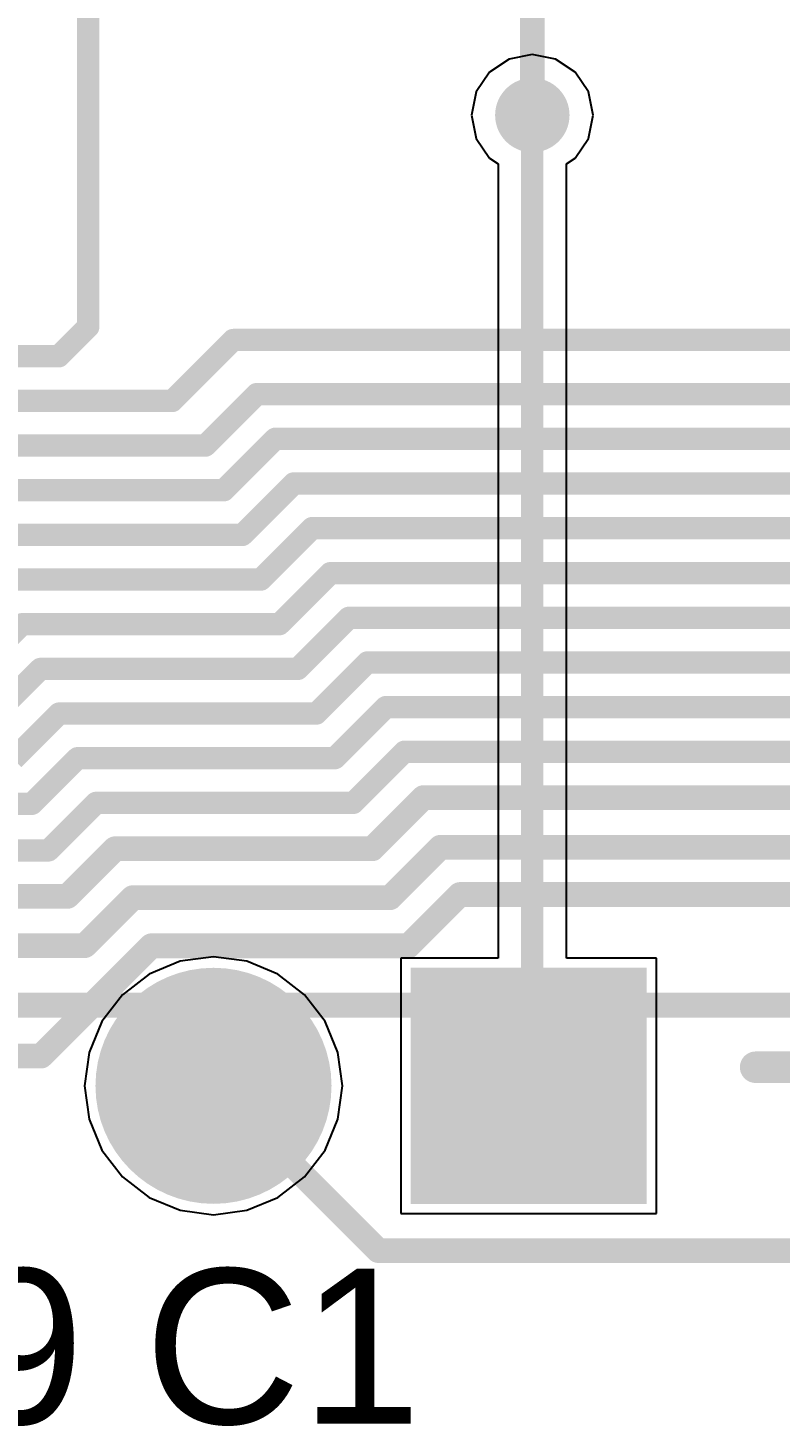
# Model space of a CAD drawing. Header units: inches. Extents: x 0 to 7.57, y 0 to 3.51.
# Drawn here: x 2.7809 to 3.0196, y 0.8113 to 1.255 of the extents above; entities that cross this region are included whole.
import ezdxf

# ---------------------------------------------------------------- set-up
doc = ezdxf.new("R2010")
doc.units = ezdxf.units.IN
doc.header["$MEASUREMENT"] = 0
for name, color, linetype in [('Bottom Courtyard', 56, 'Continuous'), ('Bottom Overlay', 54, 'Continuous'), ('Bottom Solder', 6, 'Continuous'), ('L1', 1, 'Continuous'), ('L2', 5, 'Continuous'), ('Multi-Layer', 9, 'Continuous'), ('Pad Holes', 156, 'Continuous'), ('Top Overlay', 2, 'Continuous'), ('Top Solder', 216, 'Continuous'), ('Via Holes', 16, 'Continuous')]:
    doc.layers.add(name, color=color, linetype=linetype)
doc.styles.add('Arial', font='', dxfattribs={"height": 0.2})
doc.styles.get('Arial').set_extended_font_data('Arial')

# ---------------------------------------------------------------- blocks, each defined once
blk = doc.blocks.new('FMC_160LCD_V2_B_46')
at = {"layer": 'Bottom Solder'}
blk.add_hatch(color=6, dxfattribs=at).paths.add_polyline_path([(-1.01254, 0.77172), (-1.01254, 0.69679), (-1.08746, 0.69679), (-1.08746, 0.77172)])
h = blk.add_hatch(color=6, dxfattribs=at)
edge = h.paths.add_edge_path()
edge.add_arc((-0.95, 0.73425), 0.03746, 0, 360)
at = {"layer": 'L1'}
blk.add_hatch(color=1, dxfattribs=at).paths.add_polyline_path([(-1.01654, 0.76772), (-1.01654, 0.70079), (-1.08346, 0.70079), (-1.08346, 0.76772)])
h = blk.add_hatch(color=1, dxfattribs=at)
edge = h.paths.add_edge_path()
edge.add_arc((-0.95, 0.73425), 0.03346, 0, 360)
at = {"layer": 'L2'}
blk.add_hatch(color=5, dxfattribs=at).paths.add_polyline_path([(-1.01654, 0.76772), (-1.01654, 0.70079), (-1.08346, 0.70079), (-1.08346, 0.76772)])
h = blk.add_hatch(color=5, dxfattribs=at)
edge = h.paths.add_edge_path()
edge.add_arc((-0.95, 0.73425), 0.03346, 0, 360)
at = {"layer": 'Multi-Layer'}
blk.add_hatch(color=9, dxfattribs=at).paths.add_polyline_path([(-1.01654, 0.76772), (-1.01654, 0.70079), (-1.08346, 0.70079), (-1.08346, 0.76772)])
h = blk.add_hatch(color=9, dxfattribs=at)
edge = h.paths.add_edge_path()
edge.add_arc((-0.95, 0.73425), 0.03346, 0, 360)
at = {"layer": 'Pad Holes'}
h = blk.add_hatch(color=7, dxfattribs=at)
edge = h.paths.add_edge_path()
edge.add_arc((-1.05, 0.73425), 0.02165, 0, 360)
h = blk.add_hatch(color=7, dxfattribs=at)
edge = h.paths.add_edge_path()
edge.add_arc((-0.95, 0.73425), 0.02165, 0, 360)
at = {"layer": 'Top Solder'}
blk.add_hatch(color=216, dxfattribs=at).paths.add_polyline_path([(-1.01254, 0.77172), (-1.01254, 0.69679), (-1.08746, 0.69679), (-1.08746, 0.77172)])
h = blk.add_hatch(color=216, dxfattribs=at)
edge = h.paths.add_edge_path()
edge.add_arc((-0.95, 0.73425), 0.03746, 0, 360)
at = {"layer": 'Bottom Overlay'}
blk.add_lwpolyline([(-1.12205, 0.72835, 0.01, 0.01, 0), (-1.26, 0.72835, 0.01, 0.01, 0)], format="xyseb", dxfattribs=at)
blk.add_lwpolyline([(-1.12455, 0.72835, 0.005, 0.005, 1), (-1.11955, 0.72835, 0.005, 0.005, 1)], format="xyseb", close=True, dxfattribs=at)
blk = doc.blocks.new('BACKLIGHT_B_52')
at = {"layer": 'Bottom Courtyard'}
blk.add_lwpolyline([(1.41732, 0.70866, 0.00787, 0.00787, 0), (-1.41732, 0.70866, 0.00787, 0.00787, 0)], format="xyseb", dxfattribs=at)

msp = doc.modelspace()

# ---------------------------------------------------------------- hatches: boundary and pattern name
at = {"layer": 'Bottom Solder'}
h = msp.add_hatch(color=6, dxfattribs=at)
edge = h.paths.add_edge_path()
edge.add_arc((2.94094, 1.22736), 0.00991, 0, 360)
at = {"layer": 'L1'}
h = msp.add_hatch(color=1, dxfattribs=at)
edge = h.paths.add_edge_path()
edge.add_arc((2.94094, 1.22736), 0.01181, 0, 360)
at = {"layer": 'L2'}
h = msp.add_hatch(color=5, dxfattribs=at)
edge = h.paths.add_edge_path()
edge.add_arc((2.94094, 1.22736), 0.01181, 0, 360)
at = {"layer": 'Top Solder'}
h = msp.add_hatch(color=216, dxfattribs=at)
edge = h.paths.add_edge_path()
edge.add_arc((2.94094, 1.22736), 0.00991, 0, 360)
at = {"layer": 'Via Holes'}
h = msp.add_hatch(color=7, dxfattribs=at)
edge = h.paths.add_edge_path()
edge.add_arc((2.94094, 1.22736), 0.00591, 0, 360)

# ---------------------------------------------------------------- linework, layer by layer
at = {"layer": 'L1'}
for points in [[(2.94094, 1.22736, 0.00787, 0.00787, 0), (2.94094, 1.72041, 0.00787, 0.00787, 0)], [(2.8, 1.16015, 0.00709, 0.00709, 0), (2.8, 1.36593, 0.00709, 0.00709, 0)], [(2.79068, 1.15083, 0.00709, 0.00709, 0), (2.8, 1.16015, 0.00709, 0.00709, 0)], [(2.82665, 1.13665, 0.00709, 0.00709, 0), (2.846, 1.156, 0.00709, 0.00709, 0)], [(2.846, 1.156, 0.00709, 0.00709, 0), (3.13168, 1.156, 0.00709, 0.00709, 0)], [(2.74379, 1.15083, 0.00709, 0.00709, 0), (2.79068, 1.15083, 0.00709, 0.00709, 0)], [(2.83717, 1.12248, 0.00709, 0.00709, 0), (2.85351, 1.13883, 0.00709, 0.00709, 0)], [(2.85351, 1.13883, 0.00709, 0.00709, 0), (3.14725, 1.13883, 0.00709, 0.00709, 0)], [(2.74966, 1.13665, 0.00709, 0.00709, 0), (2.82665, 1.13665, 0.00709, 0.00709, 0)], [(2.84304, 1.10831, 0.00709, 0.00709, 0), (2.85938, 1.12465, 0.00709, 0.00709, 0)], [(2.85938, 1.12465, 0.00709, 0.00709, 0), (3.16183, 1.12465, 0.00709, 0.00709, 0)], [(2.75553, 1.12248, 0.00709, 0.00709, 0), (2.83717, 1.12248, 0.00709, 0.00709, 0)], [(2.84891, 1.09413, 0.00709, 0.00709, 0), (2.86525, 1.11048, 0.00709, 0.00709, 0)], [(2.86525, 1.11048, 0.00709, 0.00709, 0), (3.1774, 1.11048, 0.00709, 0.00709, 0)], [(2.7614, 1.10831, 0.00709, 0.00709, 0), (2.84304, 1.10831, 0.00709, 0.00709, 0)], [(2.76727, 1.09413, 0.00709, 0.00709, 0), (2.84891, 1.09413, 0.00709, 0.00709, 0)], [(2.85478, 1.07996, 0.00709, 0.00709, 0), (2.87113, 1.09631, 0.00709, 0.00709, 0)], [(2.87113, 1.09631, 0.00709, 0.00709, 0), (3.19297, 1.09631, 0.00709, 0.00709, 0)], [(2.77314, 1.07996, 0.00709, 0.00709, 0), (2.85478, 1.07996, 0.00709, 0.00709, 0)], [(2.86065, 1.06579, 0.00709, 0.00709, 0), (2.87686, 1.082, 0.00709, 0.00709, 0)], [(2.87686, 1.082, 0.00709, 0.00709, 0), (3.19871, 1.082, 0.00709, 0.00709, 0)], [(2.86652, 1.05161, 0.00709, 0.00709, 0), (2.88273, 1.06783, 0.00709, 0.00709, 0)], [(2.88273, 1.06783, 0.00709, 0.00709, 0), (3.20458, 1.06783, 0.00709, 0.00709, 0)], [(2.76453, 1.05131, 0.00709, 0.00709, 0), (2.77901, 1.06579, 0.00709, 0.00709, 0)], [(2.77901, 1.06579, 0.00709, 0.00709, 0), (2.86065, 1.06579, 0.00709, 0.00709, 0)], [(2.87239, 1.03744, 0.00709, 0.00709, 0), (2.8886, 1.05365, 0.00709, 0.00709, 0)], [(2.8886, 1.05365, 0.00709, 0.00709, 0), (3.21045, 1.05365, 0.00709, 0.00709, 0)], [(2.7704, 1.03713, 0.00709, 0.00709, 0), (2.78488, 1.05161, 0.00709, 0.00709, 0)], [(2.78488, 1.05161, 0.00709, 0.00709, 0), (2.86652, 1.05161, 0.00709, 0.00709, 0)], [(2.87826, 1.02327, 0.00709, 0.00709, 0), (2.89447, 1.03948, 0.00709, 0.00709, 0)], [(2.89447, 1.03948, 0.00709, 0.00709, 0), (3.21632, 1.03948, 0.00709, 0.00709, 0)], [(2.77627, 1.02296, 0.00709, 0.00709, 0), (2.79075, 1.03744, 0.00709, 0.00709, 0)], [(2.79075, 1.03744, 0.00709, 0.00709, 0), (2.87239, 1.03744, 0.00709, 0.00709, 0)], [(2.78214, 1.00879, 0.00709, 0.00709, 0), (2.79662, 1.02327, 0.00709, 0.00709, 0)], [(2.79662, 1.02327, 0.00709, 0.00709, 0), (2.87826, 1.02327, 0.00709, 0.00709, 0)], [(2.88413, 1.00909, 0.00709, 0.00709, 0), (2.90035, 1.02531, 0.00709, 0.00709, 0)], [(2.90035, 1.02531, 0.00709, 0.00709, 0), (3.22323, 1.02531, 0.00709, 0.00709, 0)], [(2.70454, 1.00879, 0.00709, 0.00709, 0), (2.78214, 1.00879, 0.00709, 0.00709, 0)], [(2.7874, 0.994, 0.00709, 0.00709, 0), (2.80249, 1.00909, 0.00709, 0.00709, 0)], [(2.80249, 1.00909, 0.00709, 0.00709, 0), (2.88413, 1.00909, 0.00709, 0.00709, 0)], [(2.89017, 0.99453, 0.00787, 0.00787, 0), (2.90638, 1.01074, 0.00787, 0.00787, 0)], [(2.90638, 1.01074, 0.00787, 0.00787, 0), (3.22927, 1.01074, 0.00787, 0.00787, 0)], [(2.79343, 0.97943, 0.00787, 0.00787, 0), (2.80853, 0.99453, 0.00787, 0.00787, 0)], [(2.80853, 0.99453, 0.00787, 0.00787, 0), (2.89017, 0.99453, 0.00787, 0.00787, 0)], [(2.8958, 0.979, 0.00787, 0.00787, 0), (2.9118, 0.995, 0.00787, 0.00787, 0)], [(2.9118, 0.995, 0.00787, 0.00787, 0), (3.23469, 0.995, 0.00787, 0.00787, 0)], [(2.7098, 0.994, 0.00709, 0.00709, 0), (2.7874, 0.994, 0.00709, 0.00709, 0)], [(2.71583, 0.97943, 0.00787, 0.00787, 0), (2.79343, 0.97943, 0.00787, 0.00787, 0)], [(2.79894, 0.96378, 0.00787, 0.00787, 0), (2.81416, 0.979, 0.00787, 0.00787, 0)], [(2.81416, 0.979, 0.00787, 0.00787, 0), (2.8958, 0.979, 0.00787, 0.00787, 0)], [(2.90168, 0.96373, 0.00787, 0.00787, 0), (2.91795, 0.98, 0.00787, 0.00787, 0)], [(2.91795, 0.98, 0.00787, 0.00787, 0), (3.24084, 0.98, 0.00787, 0.00787, 0)], [(2.72134, 0.96378, 0.00787, 0.00787, 0), (2.79894, 0.96378, 0.00787, 0.00787, 0)], [(2.78504, 0.92873, 0.00787, 0.00787, 0), (2.82004, 0.96373, 0.00787, 0.00787, 0)], [(2.82004, 0.96373, 0.00787, 0.00787, 0), (2.83765, 0.96373, 0.00787, 0.00787, 0)], [(2.83765, 0.96373, 0.00787, 0.00787, -0.023783), (2.84188, 0.96373, 0.00787, 0.00787, 0)], [(2.84188, 0.96373, 0.00787, 0.00787, 0), (2.90168, 0.96373, 0.00787, 0.00787, 0)], [(2.7492, 0.92873, 0.00787, 0.00787, 0), (2.78504, 0.92873, 0.00787, 0.00787, 0)], [(2.83976, 0.91929, 0.00787, 0.00787, 0), (2.89206, 0.867, 0.00787, 0.00787, 0)], [(2.89206, 0.867, 0.00787, 0.00787, 0), (3.149, 0.867, 0.00787, 0.00787, 0)]]:
    msp.add_lwpolyline(points, format="xyseb", dxfattribs=at)
for points in [[(2.93898, 1.22736, 0.00394, 0.00394, 1), (2.94291, 1.22736, 0.00394, 0.00394, 1)], [(2.79823, 1.16015, 0.00354, 0.00354, 1), (2.80177, 1.16015, 0.00354, 0.00354, 1)], [(2.79823, 1.16015, 0.00354, 0.00354, 1), (2.80177, 1.16015, 0.00354, 0.00354, 1)], [(2.84423, 1.156, 0.00354, 0.00354, 1), (2.84777, 1.156, 0.00354, 0.00354, 1)], [(2.84423, 1.156, 0.00354, 0.00354, 1), (2.84777, 1.156, 0.00354, 0.00354, 1)], [(2.7889, 1.15083, 0.00354, 0.00354, 1), (2.79245, 1.15083, 0.00354, 0.00354, 1)], [(2.7889, 1.15083, 0.00354, 0.00354, 1), (2.79245, 1.15083, 0.00354, 0.00354, 1)], [(2.85174, 1.13883, 0.00354, 0.00354, 1), (2.85529, 1.13883, 0.00354, 0.00354, 1)], [(2.85174, 1.13883, 0.00354, 0.00354, 1), (2.85529, 1.13883, 0.00354, 0.00354, 1)], [(2.82488, 1.13665, 0.00354, 0.00354, 1), (2.82843, 1.13665, 0.00354, 0.00354, 1)], [(2.82488, 1.13665, 0.00354, 0.00354, 1), (2.82843, 1.13665, 0.00354, 0.00354, 1)], [(2.85761, 1.12465, 0.00354, 0.00354, 1), (2.86116, 1.12465, 0.00354, 0.00354, 1)], [(2.85761, 1.12465, 0.00354, 0.00354, 1), (2.86116, 1.12465, 0.00354, 0.00354, 1)], [(2.8354, 1.12248, 0.00354, 0.00354, 1), (2.83894, 1.12248, 0.00354, 0.00354, 1)], [(2.8354, 1.12248, 0.00354, 0.00354, 1), (2.83894, 1.12248, 0.00354, 0.00354, 1)], [(2.86348, 1.11048, 0.00354, 0.00354, 1), (2.86703, 1.11048, 0.00354, 0.00354, 1)], [(2.86348, 1.11048, 0.00354, 0.00354, 1), (2.86703, 1.11048, 0.00354, 0.00354, 1)], [(2.84127, 1.10831, 0.00354, 0.00354, 1), (2.84481, 1.10831, 0.00354, 0.00354, 1)], [(2.84127, 1.10831, 0.00354, 0.00354, 1), (2.84481, 1.10831, 0.00354, 0.00354, 1)], [(2.84714, 1.09413, 0.00354, 0.00354, 1), (2.85068, 1.09413, 0.00354, 0.00354, 1)], [(2.84714, 1.09413, 0.00354, 0.00354, 1), (2.85068, 1.09413, 0.00354, 0.00354, 1)], [(2.86935, 1.09631, 0.00354, 0.00354, 1), (2.8729, 1.09631, 0.00354, 0.00354, 1)], [(2.86935, 1.09631, 0.00354, 0.00354, 1), (2.8729, 1.09631, 0.00354, 0.00354, 1)], [(2.85301, 1.07996, 0.00354, 0.00354, 1), (2.85655, 1.07996, 0.00354, 0.00354, 1)], [(2.85301, 1.07996, 0.00354, 0.00354, 1), (2.85655, 1.07996, 0.00354, 0.00354, 1)], [(2.87509, 1.082, 0.00354, 0.00354, 1), (2.87863, 1.082, 0.00354, 0.00354, 1)], [(2.87509, 1.082, 0.00354, 0.00354, 1), (2.87863, 1.082, 0.00354, 0.00354, 1)], [(2.88096, 1.06783, 0.00354, 0.00354, 1), (2.8845, 1.06783, 0.00354, 0.00354, 1)], [(2.88096, 1.06783, 0.00354, 0.00354, 1), (2.8845, 1.06783, 0.00354, 0.00354, 1)], [(2.77724, 1.06579, 0.00354, 0.00354, 1), (2.78078, 1.06579, 0.00354, 0.00354, 1)], [(2.77724, 1.06579, 0.00354, 0.00354, 1), (2.78078, 1.06579, 0.00354, 0.00354, 1)], [(2.85888, 1.06579, 0.00354, 0.00354, 1), (2.86242, 1.06579, 0.00354, 0.00354, 1)], [(2.85888, 1.06579, 0.00354, 0.00354, 1), (2.86242, 1.06579, 0.00354, 0.00354, 1)], [(2.88683, 1.05365, 0.00354, 0.00354, 1), (2.89038, 1.05365, 0.00354, 0.00354, 1)], [(2.88683, 1.05365, 0.00354, 0.00354, 1), (2.89038, 1.05365, 0.00354, 0.00354, 1)], [(2.78311, 1.05161, 0.00354, 0.00354, 1), (2.78665, 1.05161, 0.00354, 0.00354, 1)], [(2.78311, 1.05161, 0.00354, 0.00354, 1), (2.78665, 1.05161, 0.00354, 0.00354, 1)], [(2.86475, 1.05161, 0.00354, 0.00354, 1), (2.86829, 1.05161, 0.00354, 0.00354, 1)], [(2.86475, 1.05161, 0.00354, 0.00354, 1), (2.86829, 1.05161, 0.00354, 0.00354, 1)], [(2.8927, 1.03948, 0.00354, 0.00354, 1), (2.89625, 1.03948, 0.00354, 0.00354, 1)], [(2.8927, 1.03948, 0.00354, 0.00354, 1), (2.89625, 1.03948, 0.00354, 0.00354, 1)], [(2.78898, 1.03744, 0.00354, 0.00354, 1), (2.79252, 1.03744, 0.00354, 0.00354, 1)], [(2.78898, 1.03744, 0.00354, 0.00354, 1), (2.79252, 1.03744, 0.00354, 0.00354, 1)], [(2.87062, 1.03744, 0.00354, 0.00354, 1), (2.87416, 1.03744, 0.00354, 0.00354, 1)], [(2.87062, 1.03744, 0.00354, 0.00354, 1), (2.87416, 1.03744, 0.00354, 0.00354, 1)], [(2.79485, 1.02327, 0.00354, 0.00354, 1), (2.79839, 1.02327, 0.00354, 0.00354, 1)], [(2.79485, 1.02327, 0.00354, 0.00354, 1), (2.79839, 1.02327, 0.00354, 0.00354, 1)], [(2.87649, 1.02327, 0.00354, 0.00354, 1), (2.88003, 1.02327, 0.00354, 0.00354, 1)], [(2.87649, 1.02327, 0.00354, 0.00354, 1), (2.88003, 1.02327, 0.00354, 0.00354, 1)], [(2.89857, 1.02531, 0.00354, 0.00354, 1), (2.90212, 1.02531, 0.00354, 0.00354, 1)], [(2.89857, 1.02531, 0.00354, 0.00354, 1), (2.90212, 1.02531, 0.00354, 0.00354, 1)], [(2.78037, 1.00879, 0.00354, 0.00354, 1), (2.78391, 1.00879, 0.00354, 0.00354, 1)], [(2.78037, 1.00879, 0.00354, 0.00354, 1), (2.78391, 1.00879, 0.00354, 0.00354, 1)], [(2.80072, 1.00909, 0.00354, 0.00354, 1), (2.80426, 1.00909, 0.00354, 0.00354, 1)], [(2.80072, 1.00909, 0.00354, 0.00354, 1), (2.80426, 1.00909, 0.00354, 0.00354, 1)], [(2.88236, 1.00909, 0.00354, 0.00354, 1), (2.8859, 1.00909, 0.00354, 0.00354, 1)], [(2.88236, 1.00909, 0.00354, 0.00354, 1), (2.8859, 1.00909, 0.00354, 0.00354, 1)], [(2.90441, 1.01074, 0.00394, 0.00394, 1), (2.90835, 1.01074, 0.00394, 0.00394, 1)], [(2.90441, 1.01074, 0.00394, 0.00394, 1), (2.90835, 1.01074, 0.00394, 0.00394, 1)], [(2.80656, 0.99453, 0.00394, 0.00394, 1), (2.81049, 0.99453, 0.00394, 0.00394, 1)], [(2.80656, 0.99453, 0.00394, 0.00394, 1), (2.81049, 0.99453, 0.00394, 0.00394, 1)], [(2.8882, 0.99453, 0.00394, 0.00394, 1), (2.89214, 0.99453, 0.00394, 0.00394, 1)], [(2.8882, 0.99453, 0.00394, 0.00394, 1), (2.89214, 0.99453, 0.00394, 0.00394, 1)], [(2.90983, 0.995, 0.00394, 0.00394, 1), (2.91376, 0.995, 0.00394, 0.00394, 1)], [(2.90983, 0.995, 0.00394, 0.00394, 1), (2.91376, 0.995, 0.00394, 0.00394, 1)], [(2.78563, 0.994, 0.00354, 0.00354, 1), (2.78917, 0.994, 0.00354, 0.00354, 1)], [(2.78563, 0.994, 0.00354, 0.00354, 1), (2.78917, 0.994, 0.00354, 0.00354, 1)], [(2.79146, 0.97943, 0.00394, 0.00394, 1), (2.7954, 0.97943, 0.00394, 0.00394, 1)], [(2.79146, 0.97943, 0.00394, 0.00394, 1), (2.7954, 0.97943, 0.00394, 0.00394, 1)], [(2.81219, 0.979, 0.00394, 0.00394, 1), (2.81612, 0.979, 0.00394, 0.00394, 1)], [(2.81219, 0.979, 0.00394, 0.00394, 1), (2.81612, 0.979, 0.00394, 0.00394, 1)], [(2.89383, 0.979, 0.00394, 0.00394, 1), (2.89776, 0.979, 0.00394, 0.00394, 1)], [(2.89383, 0.979, 0.00394, 0.00394, 1), (2.89776, 0.979, 0.00394, 0.00394, 1)], [(2.91598, 0.98, 0.00394, 0.00394, 1), (2.91992, 0.98, 0.00394, 0.00394, 1)], [(2.91598, 0.98, 0.00394, 0.00394, 1), (2.91992, 0.98, 0.00394, 0.00394, 1)], [(2.79697, 0.96378, 0.00394, 0.00394, 1), (2.8009, 0.96378, 0.00394, 0.00394, 1)], [(2.79697, 0.96378, 0.00394, 0.00394, 1), (2.8009, 0.96378, 0.00394, 0.00394, 1)], [(2.81807, 0.96373, 0.00394, 0.00394, 1), (2.82201, 0.96373, 0.00394, 0.00394, 1)], [(2.81807, 0.96373, 0.00394, 0.00394, 1), (2.82201, 0.96373, 0.00394, 0.00394, 1)], [(2.83568, 0.96373, 0.00394, 0.00394, 1), (2.83962, 0.96373, 0.00394, 0.00394, 1)], [(2.83568, 0.96373, 0.00394, 0.00394, 1), (2.83962, 0.96373, 0.00394, 0.00394, 1)], [(2.83991, 0.96373, 0.00394, 0.00394, 1), (2.84385, 0.96373, 0.00394, 0.00394, 1)], [(2.83991, 0.96373, 0.00394, 0.00394, 1), (2.84385, 0.96373, 0.00394, 0.00394, 1)], [(2.89971, 0.96373, 0.00394, 0.00394, 1), (2.90365, 0.96373, 0.00394, 0.00394, 1)], [(2.89971, 0.96373, 0.00394, 0.00394, 1), (2.90365, 0.96373, 0.00394, 0.00394, 1)], [(2.78307, 0.92873, 0.00394, 0.00394, 1), (2.78701, 0.92873, 0.00394, 0.00394, 1)], [(2.78307, 0.92873, 0.00394, 0.00394, 1), (2.78701, 0.92873, 0.00394, 0.00394, 1)], [(2.8378, 0.91929, 0.00394, 0.00394, 1), (2.84173, 0.91929, 0.00394, 0.00394, 1)], [(2.89009, 0.867, 0.00394, 0.00394, 1), (2.89402, 0.867, 0.00394, 0.00394, 1)], [(2.89009, 0.867, 0.00394, 0.00394, 1), (2.89402, 0.867, 0.00394, 0.00394, 1)]]:
    msp.add_lwpolyline(points, format="xyseb", close=True, dxfattribs=at)
at = {"layer": 'L2'}
for p, q in [((2.93357, 1.24516), (2.92732, 1.24099)), ((2.94094, 1.24663), (2.93357, 1.24516)), ((2.94832, 1.24516), (2.94094, 1.24663)), ((2.95457, 1.24099), (2.94832, 1.24516)), ((2.92732, 1.24099), (2.92314, 1.23474)), ((2.95875, 1.23474), (2.95457, 1.24099)), ((2.92314, 1.23474), (2.92168, 1.22736)), ((2.96021, 1.22736), (2.95875, 1.23474)), ((2.92168, 1.22736), (2.92314, 1.21999)), ((2.95875, 1.21999), (2.96021, 1.22736)), ((2.92314, 1.21999), (2.92732, 1.21374)), ((2.95457, 1.21374), (2.95875, 1.21999)), ((2.92732, 1.21374), (2.93011, 1.21188)), ((2.93011, 1.21188), (2.93011, 0.95984)), ((2.95178, 1.21188), (2.95457, 1.21374)), ((2.95178, 0.95984), (2.95178, 1.21188)), ((2.82918, 0.9588), (2.81931, 0.95471)), ((2.83976, 0.96019), (2.82918, 0.9588)), ((2.85035, 0.9588), (2.83976, 0.96019)), ((2.86021, 0.95471), (2.85035, 0.9588)), ((2.93011, 0.95984), (2.89921, 0.95984)), ((2.89921, 0.95984), (2.89921, 0.87874)), ((2.98031, 0.95984), (2.95178, 0.95984)), ((2.98031, 0.87874), (2.98031, 0.95984)), ((2.81931, 0.95471), (2.81084, 0.94821)), ((2.86869, 0.94821), (2.86021, 0.95471)), ((2.81084, 0.94821), (2.80434, 0.93974)), ((2.87519, 0.93974), (2.86869, 0.94821)), ((2.80434, 0.93974), (2.80026, 0.92988)), ((2.87927, 0.92988), (2.87519, 0.93974)), ((2.80026, 0.92988), (2.79886, 0.91929)), ((2.88066, 0.91929), (2.87927, 0.92988)), ((2.79886, 0.91929), (2.80026, 0.90871)), ((2.87927, 0.90871), (2.88066, 0.91929)), ((2.80026, 0.90871), (2.80434, 0.89884)), ((2.87519, 0.89884), (2.87927, 0.90871)), ((2.80434, 0.89884), (2.81084, 0.89037)), ((2.86869, 0.89037), (2.87519, 0.89884)), ((2.81084, 0.89037), (2.81931, 0.88387)), ((2.86021, 0.88387), (2.86869, 0.89037)), ((2.81931, 0.88387), (2.82918, 0.87978)), ((2.85035, 0.87978), (2.86021, 0.88387)), ((2.82918, 0.87978), (2.83976, 0.87839)), ((2.83976, 0.87839), (2.85035, 0.87978)), ((2.89921, 0.87874), (2.98031, 0.87874))]:
    msp.add_line(p, q, dxfattribs=at)
for points in [[(2.94094, 0.92047, 0.00709, 0.00709, 0), (2.94094, 1.22736, 0.00709, 0.00709, 0)], [(2.93976, 0.91929, 0.00709, 0.00709, 0), (2.94094, 0.92047, 0.00709, 0.00709, 0)]]:
    msp.add_lwpolyline(points, format="xyseb", dxfattribs=at)
for points in [[(2.93917, 1.22736, 0.00354, 0.00354, 1), (2.94272, 1.22736, 0.00354, 0.00354, 1)], [(2.93917, 0.92047, 0.00354, 0.00354, 1), (2.94272, 0.92047, 0.00354, 0.00354, 1)], [(2.93917, 0.92047, 0.00354, 0.00354, 1), (2.94272, 0.92047, 0.00354, 0.00354, 1)], [(2.93799, 0.91929, 0.00354, 0.00354, 1), (2.94154, 0.91929, 0.00354, 0.00354, 1)]]:
    msp.add_lwpolyline(points, format="xyseb", close=True, dxfattribs=at)

# ---------------------------------------------------------------- block references
at = {"rotation": 180}
for name, p in [('FMC_160LCD_V2_B_46', (1.88976, 1.65354)), ('BACKLIGHT_B_52', (1.9685, 1.65354))]:
    msp.add_blockref(name, p, dxfattribs=at)

# ---------------------------------------------------------------- texts
at = {"layer": 'Top Overlay', "style": 'Arial'}
msp.add_text('...S19 C1', height=0.049213, dxfattribs=at).set_placement((2.61909, 0.81201))

doc.saveas('drawing.dxf')
